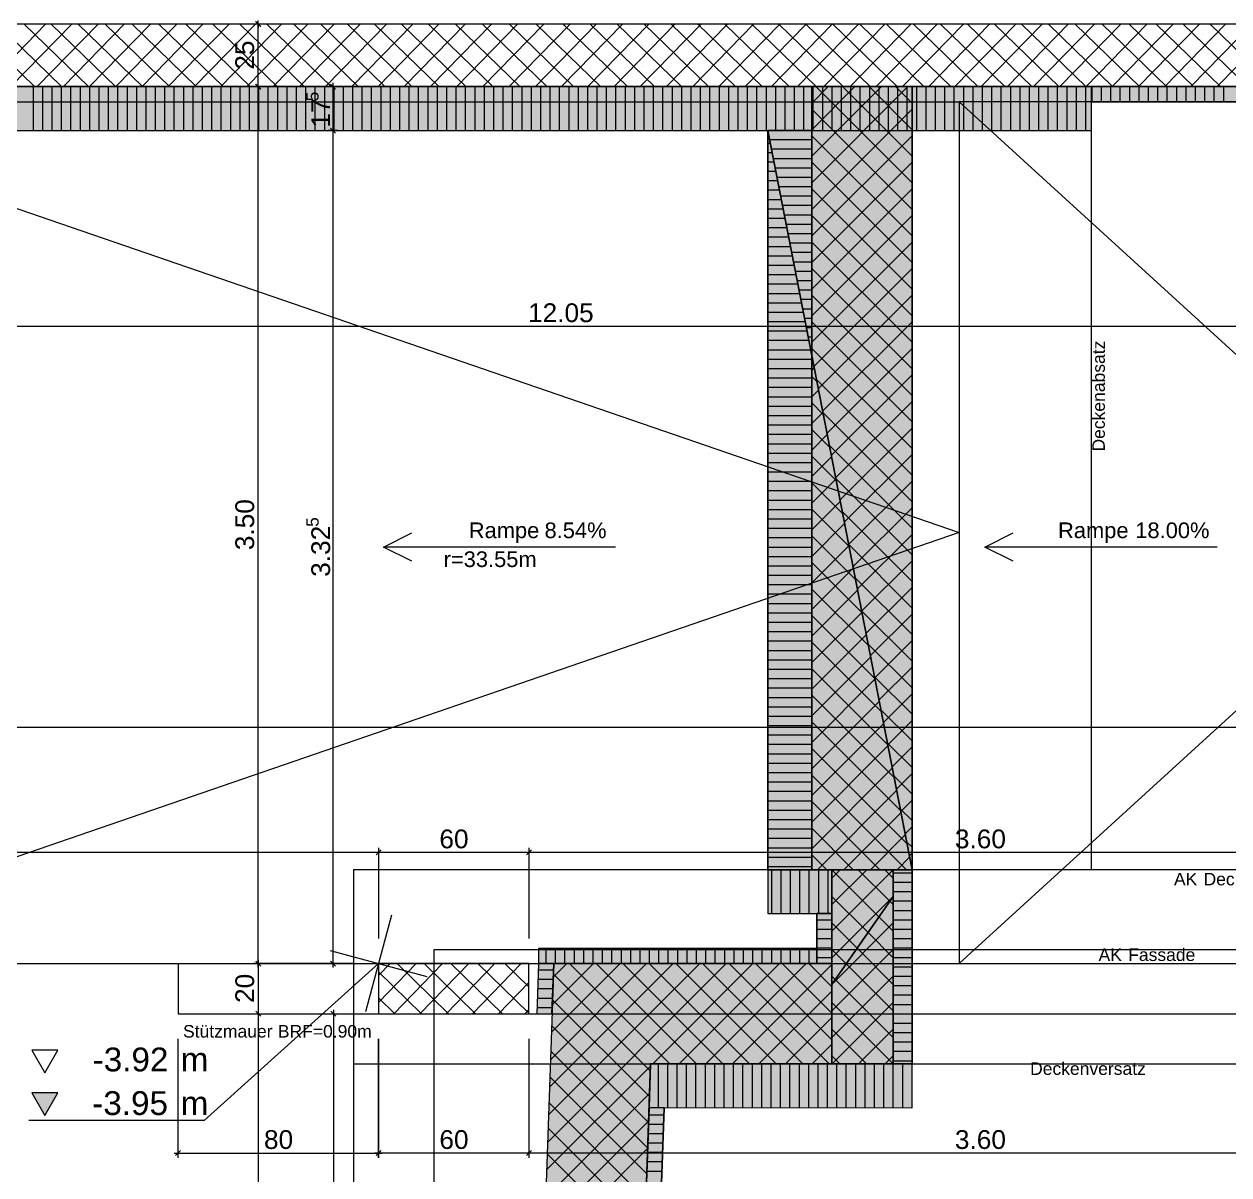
# Model space of a CAD drawing. Extents: x 0 to 1189, y 0 to 841.
# Drawn here: x 697.5 to 793.7, y 364.3 to 456.1 of the extents above; entities that cross this region are included whole.
import ezdxf
from ezdxf.lldxf.tags import DXFTag

# ---------------------------------------------------------------- set-up
doc = ezdxf.new("R2010")
doc.units = 0
doc.layers.get('0').update_dxf_attribs({"lineweight": 35})
for name, color, linetype, lineweight in [('211.5 Stahlbeton Kontur', 7, 'Continuous', 25), ('211.5 Stahlbeton Schraffur', 7, 'Continuous', 25), ('225.2 Dämmung Innen', 7, 'Continuous', 25), ('Bemassung', 7, 'Continuous', 25), ('Deckenabsätze', 7, 'Continuous', 25), ('Gebäude Kontur', 7, 'Continuous', 25), ('Hilfskörper', 7, 'Continuous', 25), ('Höhenkoten', 7, 'Continuous', 25), ('Text', 7, 'Continuous', 25)]:
    doc.layers.add(name, color=color, linetype=linetype, lineweight=lineweight)
doc.styles.get("Standard").update_dxf_attribs({"font": 'arial.ttf'})
tags = doc.linetypes.add('DASHED2', pattern=[9.525, 6.35, -3.175]).pattern_tags.tags
tags[6:7] = [DXFTag(74, 4), DXFTag(75, 0), DXFTag(340, '0'), DXFTag(46, 1.0), DXFTag(50, 0.0), DXFTag(44, 0.0), DXFTag(45, 0.0)]
tags[4:5] = [DXFTag(74, 4), DXFTag(75, 0), DXFTag(340, '0'), DXFTag(46, 1.0), DXFTag(50, 0.0), DXFTag(44, 0.0), DXFTag(45, 0.0)]
tags = doc.linetypes.add('Strichlin_lang', pattern=[0.5, 0.3, -0.2]).pattern_tags.tags
tags[6:7] = [DXFTag(74, 4), DXFTag(75, 0), DXFTag(340, '0'), DXFTag(46, 1.0), DXFTag(50, 0.0), DXFTag(44, 0.0), DXFTag(45, 0.0)]
tags[4:5] = [DXFTag(74, 4), DXFTag(75, 0), DXFTag(340, '0'), DXFTag(46, 1.0), DXFTag(50, 0.0), DXFTag(44, 0.0), DXFTag(45, 0.0)]
tags = doc.linetypes.add('Wipeout_Contour', pattern=[1, 0, -1]).pattern_tags.tags
tags[6:7] = [DXFTag(74, 4), DXFTag(75, 0), DXFTag(340, '0'), DXFTag(46, 1.0), DXFTag(50, 0.0), DXFTag(44, 0.0), DXFTag(45, 0.0)]
tags[4:5] = [DXFTag(74, 4), DXFTag(75, 0), DXFTag(340, '0'), DXFTag(46, 1.0), DXFTag(50, 0.0), DXFTag(44, 0.0), DXFTag(45, 0.0)]

# ---------------------------------------------------------------- blocks, each defined once
blk = doc.blocks.new('Referenz-A0SO6TOG06', base_point=(4.401, 96.704))
at = {"layer": '211.5 Stahlbeton Kontur', "color": 0, "lineweight": 18}
for p, q in [((860.836, 456.12), (619.836, 456.12)), ((619.836, 451.127), (860.836, 451.127)), ((737.834, 381.124), (725.834, 381.124)), ((725.834, 381.124), (725.834, 377.124)), ((737.834, 377.124), (737.834, 381.124)), ((725.834, 377.124), (737.834, 377.124))]:
    blk.add_line(p, q, dxfattribs=at)
at = {"layer": '211.5 Stahlbeton Schraffur', "color": 0, "lineweight": 13}
for p, q in [((698.385, 451.127), (693.254, 456.12)), ((694.404, 451.127), (699.262, 456.12)), ((700.536, 451.127), (695.405, 456.12)), ((696.497, 451.127), (701.355, 456.12)), ((702.687, 451.127), (697.556, 456.12)), ((698.59, 451.127), (703.448, 456.12)), ((704.838, 451.127), (699.707, 456.12)), ((700.683, 451.127), (705.541, 456.12)), ((706.989, 451.127), (701.858, 456.12)), ((702.776, 451.127), (707.633, 456.12)), ((709.14, 451.127), (704.009, 456.12)), ((704.869, 451.127), (709.726, 456.12)), ((711.291, 451.127), (706.16, 456.12)), ((706.961, 451.127), (711.819, 456.12)), ((713.442, 451.127), (708.311, 456.12)), ((709.054, 451.127), (713.912, 456.12)), ((715.593, 451.127), (710.462, 456.12)), ((711.147, 451.127), (716.005, 456.12)), ((717.744, 451.127), (712.613, 456.12)), ((713.24, 451.127), (718.098, 456.12)), ((719.895, 451.127), (714.764, 456.12)), ((715.333, 451.127), (720.19, 456.12)), ((722.046, 451.127), (716.915, 456.12)), ((717.426, 451.127), (722.283, 456.12)), ((724.197, 451.127), (719.066, 456.12)), ((719.518, 451.127), (724.376, 456.12)), ((726.348, 451.127), (721.217, 456.12)), ((721.611, 451.127), (726.469, 456.12)), ((728.499, 451.127), (723.368, 456.12)), ((723.704, 451.127), (728.562, 456.12)), ((730.65, 451.127), (725.519, 456.12)), ((725.797, 451.127), (730.655, 456.12)), ((732.801, 451.127), (727.67, 456.12)), ((727.89, 451.127), (732.747, 456.12)), ((734.952, 451.127), (729.821, 456.12)), ((729.983, 451.127), (734.84, 456.12)), ((737.103, 451.127), (731.972, 456.12)), ((732.075, 451.127), (736.933, 456.12)), ((739.254, 451.127), (734.123, 456.12)), ((734.168, 451.127), (739.026, 456.12)), ((736.261, 451.127), (741.119, 456.12)), ((741.405, 451.127), (736.274, 456.12)), ((738.354, 451.127), (743.212, 456.12)), ((743.556, 451.127), (738.425, 456.12)), ((740.447, 451.127), (745.304, 456.12)), ((745.707, 451.127), (740.576, 456.12)), ((742.54, 451.127), (747.397, 456.12)), ((747.858, 451.127), (742.727, 456.12)), ((744.632, 451.127), (749.49, 456.12)), ((750.009, 451.127), (744.878, 456.12)), ((746.725, 451.127), (751.583, 456.12)), ((752.16, 451.127), (747.029, 456.12)), ((748.818, 451.127), (753.676, 456.12)), ((754.311, 451.127), (749.18, 456.12)), ((750.911, 451.127), (755.769, 456.12)), ((756.462, 451.127), (751.331, 456.12)), ((753.004, 451.127), (757.861, 456.12)), ((758.613, 451.127), (753.482, 456.12)), ((755.097, 451.127), (759.954, 456.12)), ((760.764, 451.127), (755.633, 456.12)), ((757.189, 451.127), (762.047, 456.12)), ((762.915, 451.127), (757.784, 456.12)), ((759.282, 451.127), (764.14, 456.12)), ((765.066, 451.127), (759.935, 456.12)), ((761.375, 451.127), (766.233, 456.12)), ((767.217, 451.127), (762.086, 456.12)), ((763.468, 451.127), (768.326, 456.12)), ((769.368, 451.127), (764.237, 456.12)), ((765.561, 451.127), (770.418, 456.12)), ((771.519, 451.127), (766.388, 456.12)), ((767.654, 451.127), (772.511, 456.12)), ((773.67, 451.127), (768.539, 456.12)), ((769.746, 451.127), (774.604, 456.12)), ((775.821, 451.127), (770.69, 456.12)), ((771.839, 451.127), (776.697, 456.12)), ((777.972, 451.127), (772.841, 456.12)), ((773.932, 451.127), (778.79, 456.12)), ((780.123, 451.127), (774.992, 456.12)), ((776.025, 451.127), (780.883, 456.12)), ((782.274, 451.127), (777.143, 456.12)), ((778.118, 451.127), (782.975, 456.12)), ((784.425, 451.127), (779.294, 456.12)), ((780.21, 451.127), (785.068, 456.12)), ((786.576, 451.127), (781.445, 456.12)), ((782.303, 451.127), (787.161, 456.12)), ((788.727, 451.127), (783.596, 456.12)), ((784.396, 451.127), (789.254, 456.12)), ((790.878, 451.127), (785.747, 456.12)), ((786.489, 451.127), (791.347, 456.12)), ((793.029, 451.127), (787.898, 456.12)), ((788.582, 451.127), (793.439, 456.12)), ((795.18, 451.127), (790.049, 456.12)), ((790.675, 451.127), (795.532, 456.12)), ((797.331, 451.127), (792.2, 456.12)), ((792.767, 451.127), (797.625, 456.12)), ((725.834, 380.182), (726.75, 381.124)), ((725.834, 378.031), (728.843, 381.124)), ((727.044, 377.124), (730.936, 381.124)), ((731.426, 377.124), (727.314, 381.124)), ((729.137, 377.124), (733.029, 381.124)), ((733.577, 377.124), (729.465, 381.124)), ((731.23, 377.124), (735.121, 381.124)), ((735.728, 377.124), (731.616, 381.124)), ((733.322, 377.124), (737.214, 381.124)), ((737.834, 377.167), (733.767, 381.124)), ((737.834, 379.26), (735.919, 381.124)), ((729.275, 377.124), (725.834, 380.471)), ((735.415, 377.124), (737.834, 379.61)), ((727.123, 377.124), (725.834, 378.379)), ((737.508, 377.124), (737.834, 377.459))]:
    blk.add_line(p, q, dxfattribs=at)
at = {"layer": '225.2 Dämmung Innen', "color": 0, "linetype": 'Wipeout_Contour', "lineweight": 0, "ltscale": 29.89805}
for p, q in [((782.736, 451.127), (619.836, 451.127)), ((782.736, 447.627), (782.736, 451.127)), ((619.836, 447.627), (782.736, 447.627))]:
    blk.add_line(p, q, dxfattribs=at)
at = {"layer": '225.2 Dämmung Innen', "color": 0, "lineweight": 13}
for p, q in [((782.736, 451.127), (619.836, 451.127)), ((698.286, 447.627), (698.286, 451.127)), ((699.036, 447.627), (699.036, 451.127)), ((699.786, 447.627), (699.786, 451.127)), ((700.536, 447.627), (700.536, 451.127)), ((701.286, 447.627), (701.286, 451.127)), ((702.036, 447.627), (702.036, 451.127)), ((702.786, 447.627), (702.786, 451.127)), ((703.536, 447.627), (703.536, 451.127)), ((704.286, 447.627), (704.286, 451.127)), ((705.036, 447.627), (705.036, 451.127)), ((705.786, 447.627), (705.786, 451.127)), ((706.536, 447.627), (706.536, 451.127)), ((707.286, 447.627), (707.286, 451.127)), ((708.036, 447.627), (708.036, 451.127)), ((708.786, 447.627), (708.786, 451.127)), ((709.536, 447.627), (709.536, 451.127)), ((710.286, 447.627), (710.286, 451.127)), ((711.036, 447.627), (711.036, 451.127)), ((711.786, 447.627), (711.786, 451.127)), ((712.536, 447.627), (712.536, 451.127)), ((713.286, 447.627), (713.286, 451.127)), ((714.036, 447.627), (714.036, 451.127)), ((714.786, 447.627), (714.786, 451.127)), ((715.536, 447.627), (715.536, 451.127)), ((716.286, 447.627), (716.286, 451.127)), ((717.036, 447.627), (717.036, 451.127)), ((717.786, 447.627), (717.786, 451.127)), ((718.536, 447.627), (718.536, 451.127)), ((719.286, 447.627), (719.286, 451.127)), ((720.036, 447.627), (720.036, 451.127)), ((720.786, 447.627), (720.786, 451.127)), ((721.536, 447.627), (721.536, 451.127)), ((722.286, 447.627), (722.286, 451.127)), ((723.036, 447.627), (723.036, 451.127)), ((723.786, 447.627), (723.786, 451.127)), ((724.536, 447.627), (724.536, 451.127)), ((725.286, 447.627), (725.286, 451.127)), ((726.036, 447.627), (726.036, 451.127)), ((726.786, 447.627), (726.786, 451.127)), ((727.536, 447.627), (727.536, 451.127)), ((728.286, 447.627), (728.286, 451.127)), ((729.036, 447.627), (729.036, 451.127)), ((729.786, 447.627), (729.786, 451.127)), ((730.536, 447.627), (730.536, 451.127)), ((731.286, 447.627), (731.286, 451.127)), ((732.036, 447.627), (732.036, 451.127)), ((732.786, 447.627), (732.786, 451.127)), ((733.536, 447.627), (733.536, 451.127)), ((734.286, 447.627), (734.286, 451.127)), ((735.036, 447.627), (735.036, 451.127)), ((735.786, 447.627), (735.786, 451.127)), ((736.536, 447.627), (736.536, 451.127)), ((737.286, 447.627), (737.286, 451.127)), ((738.036, 447.627), (738.036, 451.127)), ((738.786, 447.627), (738.786, 451.127)), ((739.536, 447.627), (739.536, 451.127)), ((740.286, 447.627), (740.286, 451.127)), ((741.036, 447.627), (741.036, 451.127)), ((741.786, 447.627), (741.786, 451.127)), ((742.536, 447.627), (742.536, 451.127)), ((743.286, 447.627), (743.286, 451.127)), ((744.036, 447.627), (744.036, 451.127)), ((744.786, 447.627), (744.786, 451.127)), ((745.536, 447.627), (745.536, 451.127)), ((746.286, 447.627), (746.286, 451.127)), ((747.036, 447.627), (747.036, 451.127)), ((747.786, 447.627), (747.786, 451.127)), ((748.536, 447.627), (748.536, 451.127)), ((749.286, 447.627), (749.286, 451.127)), ((750.036, 447.627), (750.036, 451.127)), ((750.786, 447.627), (750.786, 451.127)), ((751.536, 447.627), (751.536, 451.127)), ((752.286, 447.627), (752.286, 451.127)), ((753.036, 447.627), (753.036, 451.127)), ((753.786, 447.627), (753.786, 451.127)), ((754.536, 447.627), (754.536, 451.127)), ((755.286, 447.627), (755.286, 451.127)), ((756.036, 447.627), (756.036, 451.127)), ((756.786, 447.627), (756.786, 451.127)), ((757.536, 447.627), (757.536, 451.127)), ((758.286, 447.627), (758.286, 451.127)), ((759.036, 447.627), (759.036, 451.127)), ((759.786, 447.627), (759.786, 451.127)), ((760.536, 447.627), (760.536, 451.127)), ((761.286, 447.627), (761.286, 451.127)), ((762.036, 447.627), (762.036, 451.127)), ((762.786, 447.627), (762.786, 451.127)), ((763.536, 447.627), (763.536, 451.127)), ((764.286, 447.627), (764.286, 451.127)), ((765.036, 447.627), (765.036, 451.127)), ((765.786, 447.627), (765.786, 451.127)), ((766.536, 447.627), (766.536, 451.127)), ((767.286, 447.627), (767.286, 451.127)), ((768.036, 447.627), (768.036, 451.127)), ((768.786, 447.627), (768.786, 451.127)), ((769.536, 447.627), (769.536, 451.127)), ((770.286, 447.627), (770.286, 451.127)), ((771.036, 447.627), (771.036, 451.127)), ((771.786, 447.627), (771.786, 451.127)), ((772.536, 447.627), (772.536, 451.127)), ((773.286, 447.627), (773.286, 451.127)), ((774.036, 447.627), (774.036, 451.127)), ((774.786, 447.627), (774.786, 451.127)), ((775.536, 447.627), (775.536, 451.127)), ((776.286, 447.627), (776.286, 451.127)), ((777.036, 447.627), (777.036, 451.127)), ((777.786, 447.627), (777.786, 451.127)), ((778.536, 447.627), (778.536, 451.127)), ((779.286, 447.627), (779.286, 451.127)), ((780.036, 447.627), (780.036, 451.127)), ((780.786, 447.627), (780.786, 451.127)), ((781.536, 447.627), (781.536, 451.127)), ((782.286, 447.627), (782.286, 451.127)), ((782.736, 447.627), (782.736, 451.127)), ((860.836, 451.127), (782.736, 451.127)), ((782.736, 451.127), (782.736, 449.922)), ((782.786, 449.922), (782.786, 451.127)), ((783.536, 449.922), (783.536, 451.127)), ((784.286, 449.922), (784.286, 451.127)), ((785.036, 449.922), (785.036, 451.127)), ((785.786, 449.922), (785.786, 451.127)), ((786.536, 449.922), (786.536, 451.127)), ((787.286, 449.922), (787.286, 451.127)), ((788.036, 449.922), (788.036, 451.127)), ((788.786, 449.922), (788.786, 451.127)), ((789.536, 449.922), (789.536, 451.127)), ((790.286, 449.922), (790.286, 451.127)), ((791.036, 449.922), (791.036, 451.127)), ((791.786, 449.922), (791.786, 451.127)), ((792.536, 449.922), (792.536, 451.127)), ((793.286, 449.922), (793.286, 451.127)), ((782.736, 449.922), (860.836, 449.922)), ((619.836, 447.627), (782.736, 447.627))]:
    blk.add_line(p, q, dxfattribs=at)
at = {"layer": '225.2 Dämmung Innen', "color": 0, "linetype": 'Wipeout_Contour', "lineweight": 0, "ltscale": 32.549301}
for p, q in [((782.736, 451.127), (782.736, 449.922)), ((860.836, 451.127), (782.736, 451.127)), ((782.736, 449.922), (860.836, 449.922))]:
    blk.add_line(p, q, dxfattribs=at)
at = {"layer": '225.2 Dämmung Innen', "color": 7, "linetype": 'Wipeout_Contour', "lineweight": 0, "ltscale": 29.89805, "true_color": 0xffffff}
for points in [[(619.836, 447.627), (782.736, 447.627), (619.836, 451.127)], [(782.736, 447.627), (619.836, 451.127), (782.736, 451.127)]]:
    blk.add_solid(points, dxfattribs=at)
at = {"layer": '225.2 Dämmung Innen', "color": 7, "linetype": 'Wipeout_Contour', "lineweight": 0, "ltscale": 32.549301, "true_color": 0xffffff}
for points in [[(782.736, 449.922), (860.836, 449.922), (782.736, 451.127)], [(860.836, 449.922), (782.736, 451.127), (860.836, 451.127)]]:
    blk.add_solid(points, dxfattribs=at)
at = {"layer": 'Bemassung', "color": 0, "lineweight": 13}
for p, q in [((718.837, 456.12), (715.851, 456.12)), ((716.426, 455.92), (716.026, 456.32)), ((716.03, 456.325), (716.43, 455.925)), ((716.226, 456.12), (716.226, 456.42)), ((716.226, 451.127), (716.226, 456.12)), ((716.23, 456.125), (716.23, 455.825)), ((718.837, 451.127), (715.851, 451.127)), ((718.226, 451.127), (715.855, 451.127)), ((716.026, 451.327), (716.426, 450.927)), ((716.43, 450.927), (716.03, 451.327)), ((716.226, 450.827), (716.226, 451.127)), ((716.23, 451.127), (716.23, 451.427)), ((716.23, 381.124), (716.23, 451.127)), ((722.576, 451.127), (721.826, 451.127)), ((722.401, 450.927), (722.001, 451.327)), ((722.201, 451.127), (722.201, 451.427)), ((722.201, 447.627), (722.201, 451.127)), ((722.576, 447.627), (721.826, 447.627)), ((722.576, 447.627), (721.826, 447.627)), ((722.401, 447.427), (722.001, 447.827)), ((722.001, 447.827), (722.401, 447.427)), ((722.201, 447.627), (722.201, 447.927)), ((722.201, 381.124), (722.201, 447.627)), ((722.201, 447.327), (722.201, 447.627)), ((619.836, 432.001), (860.836, 432.001)), ((166.336, 400.001), (860.835, 400.001)), ((725.834, 390.001), (573.834, 390.001)), ((725.834, 390.001), (725.534, 390.001)), ((725.634, 389.801), (726.034, 390.201)), ((726.034, 390.201), (725.634, 389.801)), ((725.834, 390.376), (725.834, 383.124)), ((725.834, 390.376), (725.834, 383.124)), ((726.134, 390.001), (725.834, 390.001)), ((737.834, 390.001), (725.834, 390.001)), ((737.834, 390.001), (737.534, 390.001)), ((738.034, 390.201), (737.634, 389.801)), ((737.634, 389.801), (738.034, 390.201)), ((737.834, 390.376), (737.834, 383.124)), ((737.834, 390.376), (737.834, 383.124)), ((809.834, 390.001), (737.834, 390.001)), ((738.134, 390.001), (737.834, 390.001)), ((723.834, 381.124), (715.855, 381.124)), ((715.855, 381.124), (723.834, 381.124)), ((716.03, 381.324), (716.43, 380.924)), ((716.43, 380.924), (716.03, 381.324)), ((716.23, 381.424), (716.23, 381.124)), ((716.23, 380.824), (716.23, 381.124)), ((716.23, 381.124), (716.23, 377.124)), ((723.834, 381.124), (721.826, 381.124)), ((722.001, 381.324), (722.401, 380.924)), ((722.201, 380.824), (722.201, 381.124)), ((711.834, 377.125), (716.605, 377.125)), ((715.855, 377.124), (723.834, 377.124)), ((716.43, 376.925), (716.03, 377.325)), ((716.03, 377.324), (716.43, 376.924)), ((716.23, 377.425), (716.23, 377.125)), ((716.23, 377.125), (716.23, 297)), ((716.23, 377.124), (716.23, 376.824)), ((721.855, 377.124), (723.834, 377.124)), ((722.43, 376.924), (722.03, 377.324)), ((722.23, 377.424), (722.23, 377.124)), ((722.23, 377.124), (722.23, 297)), ((709.834, 365.626), (709.834, 375.125)), ((725.834, 365.626), (725.834, 375.124)), ((725.834, 375.124), (725.834, 365.626)), ((737.834, 375.124), (737.834, 365.626)), ((737.834, 375.124), (737.834, 365.626)), ((709.534, 366.001), (709.834, 366.001)), ((710.034, 366.201), (709.634, 365.801)), ((709.834, 366.001), (725.834, 366.001)), ((725.834, 366.001), (725.534, 366.001)), ((725.634, 365.801), (726.034, 366.201)), ((726.034, 366.201), (725.634, 365.801)), ((725.834, 366.001), (726.134, 366.001)), ((737.834, 366.001), (725.834, 366.001)), ((737.834, 366.001), (737.534, 366.001)), ((738.034, 366.201), (737.634, 365.801)), ((737.634, 365.801), (738.034, 366.201)), ((809.834, 366.001), (737.834, 366.001)), ((738.134, 366.001), (737.834, 366.001))]:
    blk.add_line(p, q, dxfattribs=at)
at = {"layer": 'Deckenabsätze', "color": 0, "linetype": 'Wipeout_Contour', "lineweight": 0, "ltscale": 31.044181}
for p, q in [((768.413, 451.127), (760.413, 451.127)), ((760.413, 451.127), (760.413, 429.674)), ((768.413, 388.621), (768.413, 451.127)), ((760.413, 429.674), (768.413, 388.621))]:
    blk.add_line(p, q, dxfattribs=at)
at = {"layer": 'Deckenabsätze', "color": 0, "lineweight": 13}
for p, q in [((760.413, 449.815), (761.725, 451.127)), ((760.413, 447.694), (763.846, 451.127)), ((760.413, 445.573), (765.968, 451.127)), ((760.413, 443.451), (768.089, 451.127)), ((760.413, 451.127), (768.413, 451.127)), ((760.413, 388.621), (760.413, 451.127)), ((768.413, 443.451), (760.737, 451.127)), ((768.413, 445.573), (762.858, 451.127)), ((768.413, 447.694), (764.979, 451.127)), ((768.413, 449.815), (767.101, 451.127)), ((768.413, 451.127), (768.413, 388.621)), ((760.413, 441.33), (768.413, 449.33)), ((768.413, 441.33), (760.413, 449.33)), ((756.913, 447.634), (760.413, 447.634)), ((756.913, 388.621), (756.913, 447.634)), ((756.913, 447.378), (756.963, 447.378)), ((760.413, 447.634), (760.413, 388.621)), ((760.413, 439.209), (768.413, 447.209)), ((768.413, 439.209), (760.413, 447.209)), ((756.913, 446.628), (757.109, 446.628)), ((757.055, 446.904), (760.413, 446.904)), ((756.913, 445.878), (757.255, 445.878)), ((757.201, 446.154), (760.413, 446.154)), ((757.347, 445.404), (760.413, 445.404)), ((756.913, 445.128), (757.401, 445.128)), ((756.913, 444.378), (757.548, 444.378)), ((757.494, 444.654), (760.413, 444.654)), ((760.413, 437.087), (768.413, 445.087)), ((768.413, 437.087), (760.413, 445.087)), ((756.913, 443.628), (757.694, 443.628)), ((757.64, 443.904), (760.413, 443.904)), ((756.913, 442.878), (757.84, 442.878)), ((757.786, 443.154), (760.413, 443.154)), ((757.932, 442.404), (760.413, 442.404)), ((760.413, 434.966), (768.413, 442.966)), ((768.413, 434.966), (760.413, 442.966)), ((756.913, 442.128), (757.986, 442.128)), ((756.913, 441.378), (758.132, 441.378)), ((758.078, 441.654), (760.413, 441.654)), ((756.913, 440.628), (758.278, 440.628)), ((758.224, 440.904), (760.413, 440.904)), ((760.413, 432.845), (768.413, 440.845)), ((768.413, 432.845), (760.413, 440.845)), ((756.913, 439.878), (758.424, 439.878)), ((758.371, 440.154), (760.413, 440.154)), ((756.913, 439.128), (758.571, 439.128)), ((758.517, 439.404), (760.413, 439.404)), ((758.663, 438.654), (760.413, 438.654)), ((760.413, 430.723), (768.413, 438.723)), ((768.413, 430.723), (760.413, 438.723)), ((756.913, 438.378), (758.717, 438.378)), ((756.913, 437.628), (758.863, 437.628)), ((758.809, 437.904), (760.413, 437.904)), ((756.913, 436.878), (759.009, 436.878)), ((758.955, 437.154), (760.413, 437.154)), ((768.413, 428.602), (760.413, 436.602)), ((760.588, 428.777), (768.413, 436.602)), ((756.913, 436.128), (759.155, 436.128)), ((759.101, 436.404), (760.413, 436.404)), ((759.247, 435.654), (760.413, 435.654)), ((756.913, 435.378), (759.301, 435.378)), ((759.394, 434.904), (760.413, 434.904)), ((756.913, 434.628), (759.448, 434.628)), ((756.913, 433.878), (759.594, 433.878)), ((759.54, 434.154), (760.413, 434.154)), ((768.413, 426.481), (760.413, 434.481)), ((760.934, 427.001), (768.413, 434.481)), ((756.913, 433.128), (759.74, 433.128)), ((759.686, 433.404), (760.413, 433.404)), ((756.913, 432.378), (759.886, 432.378)), ((759.832, 432.654), (760.413, 432.654)), ((759.978, 431.904), (760.413, 431.904)), ((768.413, 424.359), (760.413, 432.359)), ((761.28, 425.226), (768.413, 432.359)), ((756.913, 431.628), (760.032, 431.628)), ((756.913, 430.878), (760.178, 430.878)), ((760.124, 431.154), (760.413, 431.154)), ((756.913, 430.128), (760.324, 430.128)), ((760.271, 430.404), (760.413, 430.404)), ((768.413, 422.238), (760.413, 430.238)), ((761.626, 423.451), (768.413, 430.238)), ((756.913, 429.378), (760.413, 429.378)), ((756.913, 428.628), (760.413, 428.628)), ((760.413, 428.482), (760.607, 428.676)), ((760.819, 427.591), (760.413, 427.996)), ((761.972, 421.675), (768.413, 428.117)), ((756.913, 427.878), (760.413, 427.878)), ((756.913, 427.128), (760.413, 427.128)), ((768.413, 420.117), (760.79, 427.74)), ((756.913, 426.378), (760.413, 426.378)), ((760.413, 426.36), (760.953, 426.901)), ((762.317, 419.9), (768.413, 425.995)), ((756.913, 425.628), (760.413, 425.628)), ((761.332, 424.956), (760.413, 425.875)), ((760.413, 424.239), (761.299, 425.125)), ((768.413, 417.995), (761.303, 425.105)), ((756.913, 424.878), (760.413, 424.878)), ((756.913, 424.128), (760.413, 424.128)), ((756.913, 423.378), (760.413, 423.378)), ((761.846, 422.321), (760.413, 423.754)), ((760.413, 422.118), (761.645, 423.35)), ((762.663, 418.125), (768.413, 423.874)), ((756.913, 422.628), (760.413, 422.628)), ((768.413, 415.874), (761.817, 422.47)), ((756.913, 421.878), (760.413, 421.878)), ((762.359, 419.686), (760.413, 421.633)), ((760.413, 419.996), (761.991, 421.575)), ((763.009, 416.349), (768.413, 421.753)), ((756.913, 421.128), (760.413, 421.128)), ((756.913, 420.378), (760.413, 420.378)), ((756.913, 419.628), (760.413, 419.628)), ((760.413, 417.875), (762.337, 419.799)), ((762.873, 417.052), (760.413, 419.511)), ((768.413, 413.753), (762.33, 419.836)), ((763.355, 414.574), (768.413, 419.631)), ((756.913, 418.878), (760.413, 418.878)), ((756.913, 418.128), (760.413, 418.128)), ((756.913, 417.378), (760.413, 417.378)), ((760.413, 415.754), (762.683, 418.024)), ((763.386, 414.417), (760.413, 417.39)), ((763.701, 412.799), (768.413, 417.51)), ((756.913, 416.628), (760.413, 416.628)), ((768.413, 411.631), (762.843, 417.201)), ((756.913, 415.878), (760.413, 415.878)), ((760.413, 413.633), (763.029, 416.249)), ((756.913, 415.128), (760.413, 415.128)), ((763.899, 411.782), (760.413, 415.269)), ((760.413, 411.511), (763.375, 414.473)), ((768.413, 409.51), (763.357, 414.566)), ((764.047, 411.023), (768.413, 415.389)), ((756.913, 414.378), (760.413, 414.378)), ((756.913, 413.628), (760.413, 413.628)), ((756.913, 412.878), (760.413, 412.878)), ((764.413, 409.147), (760.413, 413.147)), ((760.413, 409.39), (763.721, 412.698)), ((764.393, 409.248), (768.413, 413.268)), ((756.913, 412.128), (760.413, 412.128)), ((768.413, 407.389), (763.87, 411.931)), ((756.913, 411.378), (760.413, 411.378)), ((756.913, 410.628), (760.413, 410.628)), ((764.926, 406.512), (760.413, 411.026)), ((760.413, 407.269), (764.067, 410.923)), ((764.739, 407.473), (768.413, 411.146)), ((756.913, 409.878), (760.413, 409.878)), ((756.913, 409.128), (760.413, 409.128)), ((760.413, 405.147), (764.413, 409.147)), ((765.44, 403.878), (760.413, 408.905)), ((768.413, 405.268), (764.384, 409.297)), ((765.085, 405.697), (768.413, 409.025)), ((756.913, 408.378), (760.413, 408.378)), ((756.913, 407.628), (760.413, 407.628)), ((756.913, 406.878), (760.413, 406.878)), ((760.413, 403.026), (764.759, 407.372)), ((765.953, 401.243), (760.413, 406.783)), ((765.431, 403.922), (768.413, 406.904)), ((756.913, 406.128), (760.413, 406.128)), ((768.413, 403.146), (764.897, 406.662)), ((756.913, 405.378), (760.413, 405.378)), ((760.413, 400.905), (765.105, 405.597)), ((756.913, 404.628), (760.413, 404.628)), ((756.913, 403.878), (760.413, 403.878)), ((766.467, 398.608), (760.413, 404.662)), ((768.413, 401.025), (765.411, 404.027)), ((765.777, 402.146), (768.413, 404.782)), ((756.913, 403.128), (760.413, 403.128)), ((760.413, 398.783), (765.451, 403.821)), ((756.913, 402.378), (760.413, 402.378)), ((766.98, 395.973), (760.413, 402.541)), ((760.413, 396.662), (765.797, 402.046)), ((766.123, 400.371), (768.413, 402.661)), ((756.913, 401.628), (760.413, 401.628)), ((768.413, 398.904), (765.924, 401.392)), ((756.913, 400.878), (760.413, 400.878)), ((756.913, 400.128), (760.413, 400.128)), ((767.494, 393.339), (760.413, 400.419)), ((760.413, 394.541), (766.143, 400.27)), ((766.469, 398.596), (768.413, 400.54)), ((756.913, 399.378), (760.413, 399.378)), ((756.913, 398.628), (760.413, 398.628)), ((760.413, 392.419), (766.489, 398.495)), ((768.007, 390.704), (760.413, 398.298)), ((768.413, 396.782), (766.438, 398.758)), ((766.815, 396.82), (768.413, 398.418)), ((756.913, 397.878), (760.413, 397.878)), ((756.913, 397.128), (760.413, 397.128)), ((756.913, 396.378), (760.413, 396.378)), ((760.413, 390.298), (766.835, 396.72)), ((767.969, 388.621), (760.413, 396.177)), ((767.161, 395.045), (768.413, 396.297)), ((756.913, 395.628), (760.413, 395.628)), ((768.413, 394.661), (766.951, 396.123)), ((756.913, 394.878), (760.413, 394.878)), ((760.857, 388.621), (767.181, 394.944)), ((756.913, 394.128), (760.413, 394.128)), ((756.913, 393.378), (760.413, 393.378)), ((765.847, 388.621), (760.413, 394.055)), ((768.413, 392.54), (767.464, 393.488)), ((767.507, 393.27), (768.413, 394.176)), ((756.913, 392.628), (760.413, 392.628)), ((762.978, 388.621), (767.527, 393.169)), ((756.913, 391.878), (760.413, 391.878)), ((763.726, 388.621), (760.413, 391.934)), ((765.1, 388.621), (767.873, 391.394)), ((767.853, 391.494), (768.413, 392.054)), ((756.913, 391.128), (760.413, 391.128)), ((768.413, 390.418), (767.978, 390.853)), ((756.913, 390.378), (760.413, 390.378)), ((756.913, 389.628), (760.413, 389.628)), ((761.605, 388.621), (760.413, 389.813)), ((767.221, 388.621), (768.219, 389.618)), ((768.199, 389.719), (768.413, 389.933)), ((756.913, 388.878), (760.413, 388.878)), ((762.013, 388.621), (756.913, 388.621)), ((756.913, 388.621), (756.913, 385.121)), ((760.413, 388.621), (756.913, 388.621)), ((757.213, 385.121), (757.213, 388.621)), ((757.963, 385.121), (757.963, 388.621)), ((758.713, 385.121), (758.713, 388.621)), ((759.463, 385.121), (759.463, 388.621)), ((760.213, 385.121), (760.213, 388.621)), ((768.413, 388.621), (760.413, 388.621)), ((760.963, 385.121), (760.963, 388.621)), ((761.713, 385.121), (761.713, 388.621)), ((762.013, 387.953), (762.68, 388.621)), ((762.013, 385.832), (764.802, 388.621)), ((762.013, 385.121), (762.013, 388.621)), ((762.013, 388.621), (766.913, 388.621)), ((762.013, 373.121), (762.013, 388.621)), ((762.013, 383.711), (766.913, 388.611)), ((765.777, 384.847), (762.013, 388.611)), ((766.649, 386.096), (764.124, 388.621)), ((766.913, 387.953), (766.245, 388.621)), ((766.913, 388.621), (766.913, 373.121)), ((766.913, 388.621), (768.413, 388.621)), ((766.913, 373.121), (766.913, 388.621)), ((768.413, 388.621), (768.413, 373.121)), ((766.913, 388.371), (768.413, 388.371)), ((766.913, 387.621), (768.413, 387.621)), ((766.913, 386.871), (768.413, 386.871)), ((762.013, 381.589), (766.913, 386.489)), ((764.904, 383.598), (762.013, 386.489)), ((766.913, 385.832), (766.649, 386.096)), ((766.913, 386.121), (768.413, 386.121)), ((756.913, 385.121), (762.013, 385.121)), ((760.813, 385.119), (762.013, 385.119)), ((760.813, 381.121), (760.813, 385.119)), ((762.013, 385.119), (762.013, 381.121)), ((766.913, 383.711), (765.777, 384.847)), ((766.913, 385.371), (768.413, 385.371)), ((760.813, 384.62), (762.013, 384.62)), ((760.813, 383.87), (762.013, 383.87)), ((764.032, 382.349), (762.013, 384.368)), ((762.037, 379.493), (766.913, 384.368)), ((766.913, 384.621), (768.413, 384.621)), ((766.913, 383.871), (768.413, 383.871)), ((760.813, 383.12), (762.013, 383.12)), ((766.913, 381.59), (764.905, 383.598)), ((766.913, 383.121), (768.413, 383.121)), ((760.813, 382.317), (738.613, 382.317)), ((738.613, 382.317), (738.613, 381.124)), ((739.213, 381.124), (739.213, 382.317)), ((739.963, 381.124), (739.963, 382.317)), ((740.713, 381.124), (740.713, 382.317)), ((741.463, 381.124), (741.463, 382.317)), ((742.213, 381.124), (742.213, 382.317)), ((742.963, 381.124), (742.963, 382.317)), ((743.713, 381.124), (743.713, 382.317)), ((744.463, 381.124), (744.463, 382.317)), ((745.213, 381.124), (745.213, 382.317)), ((745.963, 381.124), (745.963, 382.317)), ((746.713, 381.124), (746.713, 382.317)), ((747.463, 381.124), (747.463, 382.317)), ((748.213, 381.124), (748.213, 382.317)), ((748.963, 381.124), (748.963, 382.317)), ((749.713, 381.124), (749.713, 382.317)), ((750.463, 381.124), (750.463, 382.317)), ((751.213, 381.124), (751.213, 382.317)), ((751.963, 381.124), (751.963, 382.317)), ((752.713, 381.124), (752.713, 382.317)), ((753.463, 381.124), (753.463, 382.317)), ((754.213, 381.124), (754.213, 382.317)), ((754.963, 381.124), (754.963, 382.317)), ((755.713, 381.124), (755.713, 382.317)), ((756.463, 381.124), (756.463, 382.317)), ((757.213, 381.124), (757.213, 382.317)), ((757.963, 381.124), (757.963, 382.317)), ((758.713, 381.124), (758.713, 382.317)), ((759.463, 381.124), (759.463, 382.317)), ((760.213, 381.124), (760.213, 382.317)), ((760.813, 382.37), (762.013, 382.37)), ((760.813, 381.124), (760.813, 382.317)), ((762.013, 377.347), (766.913, 382.247)), ((763.16, 381.1), (762.013, 382.247)), ((766.913, 379.468), (764.032, 382.349)), ((766.913, 382.371), (768.413, 382.371)), ((738.613, 381.123), (738.477, 377.124)), ((739.813, 381.124), (738.613, 381.123)), ((738.613, 381.124), (760.813, 381.124)), ((739.813, 381.121), (739.024, 358.003)), ((739.326, 366.855), (753.592, 381.121)), ((739.401, 369.051), (751.471, 381.121)), ((739.476, 371.247), (749.35, 381.121)), ((739.551, 373.443), (747.228, 381.121)), ((739.626, 375.64), (745.107, 381.121)), ((739.676, 377.123), (739.813, 381.124)), ((739.701, 377.836), (742.986, 381.121)), ((739.776, 380.032), (740.864, 381.121)), ((762.013, 381.121), (739.813, 381.121)), ((749.081, 373.121), (741.081, 381.121)), ((751.202, 373.121), (743.202, 381.121)), ((753.323, 373.121), (745.323, 381.121)), ((755.445, 373.121), (747.445, 381.121)), ((747.714, 373.121), (755.714, 381.121)), ((757.566, 373.121), (749.566, 381.121)), ((749.835, 373.121), (757.835, 381.121)), ((759.687, 373.121), (751.687, 381.121)), ((751.956, 373.121), (759.956, 381.121)), ((761.809, 373.121), (753.809, 381.121)), ((754.078, 373.121), (762.013, 381.056)), ((762.013, 375.038), (755.93, 381.121)), ((762.013, 377.159), (758.051, 381.121)), ((762.013, 379.28), (760.173, 381.121)), ((760.813, 381.62), (762.013, 381.62)), ((762.013, 381.121), (760.813, 381.121)), ((762.013, 373.121), (762.013, 381.121)), ((766.913, 377.347), (763.16, 381.1)), ((766.913, 381.621), (768.413, 381.621)), ((766.913, 380.871), (768.413, 380.871)), ((738.57, 379.873), (739.77, 379.873)), ((738.596, 380.623), (739.796, 380.623)), ((747.525, 372.555), (739.785, 380.295)), ((762.013, 375.226), (766.913, 380.126)), ((762.287, 379.851), (762.013, 380.125)), ((766.913, 375.226), (762.288, 379.851)), ((766.913, 380.121), (768.413, 380.121)), ((738.545, 379.123), (739.745, 379.123)), ((756.199, 373.121), (762.013, 378.935)), ((762.013, 379.468), (762.036, 379.492)), ((766.913, 379.371), (768.413, 379.371)), ((738.519, 378.373), (739.719, 378.373)), ((747.455, 370.504), (739.715, 378.244)), ((766.896, 373.121), (762.013, 378.005)), ((762.03, 373.122), (766.913, 378.005)), ((766.913, 378.621), (768.413, 378.621)), ((738.477, 377.124), (739.676, 377.123)), ((738.494, 377.623), (739.694, 377.623)), ((766.913, 377.871), (768.413, 377.871)), ((766.913, 377.121), (768.413, 377.121)), ((747.385, 368.452), (739.645, 376.193)), ((758.32, 373.121), (762.013, 376.814)), ((766.913, 376.371), (768.413, 376.371)), ((764.775, 373.121), (762.013, 375.883)), ((764.151, 373.121), (766.913, 375.883)), ((766.913, 375.621), (768.413, 375.621)), ((747.315, 366.401), (739.575, 374.141)), ((760.442, 373.121), (762.013, 374.692)), ((766.913, 374.871), (768.413, 374.871)), ((766.913, 374.121), (768.413, 374.121)), ((747.029, 358.003), (747.545, 373.121)), ((747.545, 373.123), (747.425, 369.623)), ((768.413, 373.121), (747.545, 373.123)), ((747.545, 373.121), (762.013, 373.121)), ((748.169, 369.623), (748.169, 373.123)), ((748.919, 369.623), (748.919, 373.123)), ((749.669, 369.623), (749.669, 373.123)), ((750.419, 369.623), (750.419, 373.123)), ((751.169, 369.623), (751.169, 373.123)), ((751.919, 369.623), (751.919, 373.123)), ((752.669, 369.623), (752.669, 373.123)), ((753.419, 369.623), (753.419, 373.123)), ((754.169, 369.622), (754.169, 373.123)), ((754.919, 369.622), (754.919, 373.122)), ((755.669, 369.622), (755.669, 373.122)), ((756.419, 369.622), (756.419, 373.122)), ((757.169, 369.622), (757.169, 373.122)), ((757.919, 369.622), (757.919, 373.122)), ((758.669, 369.622), (758.669, 373.122)), ((759.419, 369.622), (759.419, 373.122)), ((760.169, 369.622), (760.169, 373.122)), ((760.919, 369.622), (760.919, 373.122)), ((761.669, 369.622), (761.669, 373.122)), ((762.653, 373.122), (762.013, 373.762)), ((766.913, 373.121), (762.013, 373.121)), ((762.419, 369.621), (762.419, 373.122)), ((763.169, 369.621), (763.169, 373.121)), ((763.919, 369.621), (763.919, 373.121)), ((764.669, 369.621), (764.669, 373.121)), ((765.419, 369.621), (765.419, 373.121)), ((766.169, 369.621), (766.169, 373.121)), ((766.272, 373.121), (766.913, 373.762)), ((766.913, 373.371), (768.413, 373.371)), ((768.413, 373.121), (766.913, 373.121)), ((766.919, 369.621), (766.919, 373.121)), ((767.669, 369.621), (767.669, 373.121)), ((768.413, 369.621), (768.413, 373.121)), ((739.251, 364.658), (747.539, 372.946)), ((747.245, 364.35), (739.505, 372.09)), ((739.176, 362.462), (747.464, 370.75)), ((747.175, 362.298), (739.435, 370.039)), ((747.029, 358.005), (747.425, 369.623)), ((747.425, 369.623), (768.413, 369.621)), ((747.425, 369.623), (748.626, 369.621)), ((748.626, 369.621), (748.23, 358.005)), ((739.101, 360.266), (747.389, 368.553)), ((747.381, 368.314), (748.581, 368.314)), ((747.406, 369.064), (748.607, 369.064)), ((747.105, 360.247), (739.365, 367.987)), ((747.355, 367.564), (748.556, 367.564)), ((747.329, 366.814), (748.53, 366.814)), ((739.026, 358.07), (747.314, 366.357)), ((747.035, 358.196), (739.295, 365.936)), ((747.304, 366.064), (748.505, 366.064)), ((747.253, 364.564), (748.453, 364.564)), ((747.278, 365.314), (748.479, 365.314))]:
    blk.add_line(p, q, dxfattribs=at)
at = {"layer": 'Deckenabsätze', "color": 0, "linetype": 'Wipeout_Contour', "lineweight": 0, "ltscale": 23.258719}
for p, q in [((760.413, 447.634), (756.913, 447.634)), ((756.913, 447.634), (760.413, 429.674)), ((760.413, 429.674), (760.413, 447.634))]:
    blk.add_line(p, q, dxfattribs=at)
at = {"layer": 'Deckenabsätze', "color": 0, "linetype": 'Wipeout_Contour', "lineweight": 0, "ltscale": 30.630276}
for p, q in [((760.413, 429.674), (756.913, 447.634)), ((756.913, 447.634), (756.913, 388.621)), ((760.413, 388.621), (760.413, 429.674)), ((756.913, 388.621), (760.413, 388.621))]:
    blk.add_line(p, q, dxfattribs=at)
at = {"layer": 'Deckenabsätze', "color": 0, "linetype": 'Wipeout_Contour', "lineweight": 0, "ltscale": 38.131593}
for p, q in [((760.413, 429.674), (760.413, 388.621)), ((768.413, 388.621), (760.413, 429.674)), ((760.413, 388.621), (762.013, 388.621)), ((762.013, 388.621), (766.913, 388.621)), ((766.913, 388.621), (768.413, 388.621))]:
    blk.add_line(p, q, dxfattribs=at)
at = {"layer": 'Deckenabsätze', "color": 0, "linetype": 'Wipeout_Contour', "lineweight": 0, "ltscale": 30.315238}
for p, q in [((762.013, 388.621), (756.913, 388.621)), ((756.913, 388.621), (756.913, 385.121)), ((762.013, 385.121), (762.013, 388.621)), ((756.913, 385.121), (762.013, 385.121))]:
    blk.add_line(p, q, dxfattribs=at)
at = {"layer": 'Deckenabsätze', "color": 0, "linetype": 'Wipeout_Contour', "lineweight": 0, "ltscale": 30.463616}
for p, q in [((766.913, 388.621), (762.013, 388.621)), ((762.013, 388.621), (762.013, 379.458)), ((766.913, 386.473), (766.913, 388.621)), ((762.013, 379.458), (766.913, 386.473))]:
    blk.add_line(p, q, dxfattribs=at)
at = {"layer": 'Deckenabsätze', "color": 0, "linetype": 'Wipeout_Contour', "lineweight": 0, "ltscale": 30.424356}
for p, q in [((766.913, 388.621), (766.913, 373.121)), ((768.413, 388.621), (766.913, 388.621)), ((768.413, 373.121), (768.413, 388.621)), ((766.913, 373.121), (768.413, 373.121))]:
    blk.add_line(p, q, dxfattribs=at)
at = {"layer": 'Deckenabsätze', "color": 0, "linetype": 'Wipeout_Contour', "lineweight": 0, "ltscale": 30.282454}
for p, q in [((766.913, 386.473), (762.013, 379.458)), ((766.913, 373.121), (766.913, 386.473)), ((762.013, 379.458), (762.013, 373.122)), ((762.013, 373.122), (766.913, 373.121))]:
    blk.add_line(p, q, dxfattribs=at)
at = {"layer": 'Deckenabsätze', "color": 0, "linetype": 'Wipeout_Contour', "lineweight": 0, "ltscale": 30.311407}
for p, q in [((760.813, 385.119), (760.813, 381.121)), ((762.013, 385.119), (760.813, 385.119)), ((762.013, 381.121), (762.013, 385.119)), ((760.813, 381.121), (762.013, 381.121))]:
    blk.add_line(p, q, dxfattribs=at)
at = {"layer": 'Deckenabsätze', "color": 0, "linetype": 'Wipeout_Contour', "lineweight": 0, "ltscale": 30.02828}
for p, q in [((760.813, 382.317), (738.613, 382.317)), ((738.613, 382.317), (738.613, 381.124)), ((760.813, 381.124), (760.813, 382.317)), ((738.613, 381.124), (760.813, 381.124))]:
    blk.add_line(p, q, dxfattribs=at)
at = {"layer": 'Deckenabsätze', "color": 0, "linetype": 'Wipeout_Contour', "lineweight": 0, "ltscale": 37.210314}
for p, q in [((738.613, 381.123), (738.477, 377.124)), ((739.813, 381.124), (738.613, 381.123)), ((739.676, 377.123), (739.813, 381.124)), ((738.477, 377.124), (738.477, 377.124)), ((738.477, 377.124), (739.676, 377.123))]:
    blk.add_line(p, q, dxfattribs=at)
at = {"layer": 'Deckenabsätze', "color": 0, "linetype": 'Wipeout_Contour', "lineweight": 0, "ltscale": 44.876061}
for p, q in [((739.813, 381.121), (739.024, 358.003)), ((762.013, 381.121), (739.813, 381.121)), ((762.013, 373.121), (762.013, 381.121)), ((747.029, 358.003), (747.545, 373.121)), ((747.545, 373.121), (762.013, 373.121))]:
    blk.add_line(p, q, dxfattribs=at)
at = {"layer": 'Deckenabsätze', "color": 0, "linetype": 'Wipeout_Contour', "lineweight": 0, "ltscale": 30.082356}
for p, q in [((747.545, 373.123), (747.425, 369.623)), ((768.413, 373.121), (747.545, 373.123)), ((768.413, 369.621), (768.413, 373.121)), ((747.425, 369.623), (768.413, 369.621))]:
    blk.add_line(p, q, dxfattribs=at)
at = {"layer": 'Deckenabsätze', "color": 0, "linetype": 'Wipeout_Contour', "lineweight": 0, "ltscale": 29.758362}
for p, q in [((747.425, 369.623), (747.029, 358.005)), ((748.626, 369.621), (747.425, 369.623)), ((748.23, 358.005), (748.626, 369.621))]:
    blk.add_line(p, q, dxfattribs=at)
at = {"layer": 'Deckenabsätze', "color": 0, "lineweight": 13}
for points in [[(760.413, 388.621), (768.413, 388.621), (760.413, 451.127)], [(768.413, 388.621), (768.413, 451.127), (760.413, 451.127)], [(762.013, 373.121), (766.913, 373.121), (762.013, 388.621)], [(766.913, 373.121), (766.913, 388.621), (762.013, 388.621)], [(739.024, 358.003), (739.813, 358.003), (739.813, 381.121)], [(739.813, 358.003), (747.029, 358.003), (739.813, 381.121)], [(747.029, 358.003), (747.029, 381.121), (739.813, 381.121)], [(747.029, 381.121), (739.813, 381.121), (747.029, 381.121)], [(747.545, 373.121), (747.029, 373.121), (747.029, 381.121)], [(747.545, 373.121), (747.545, 381.121), (747.029, 381.121)], [(747.545, 381.121), (747.029, 381.121), (747.545, 381.121)], [(762.013, 373.121), (747.545, 373.121), (747.545, 381.121)], [(762.013, 373.121), (762.013, 381.121), (747.545, 381.121)], [(762.013, 381.121), (747.545, 381.121), (762.013, 381.121)], [(762.013, 373.121), (762.013, 381.121), (762.013, 381.121)], [(762.013, 381.121), (762.013, 381.121), (762.013, 381.121)], [(747.029, 358.003), (747.545, 373.121), (747.029, 373.121)], [(747.545, 373.121), (762.013, 373.121), (747.545, 373.121)]]:
    blk.add_solid(points, dxfattribs=at)
at = {"layer": 'Deckenabsätze', "color": 7, "linetype": 'Wipeout_Contour', "lineweight": 0, "ltscale": 31.044181, "true_color": 0xffffff}
for points in [[(768.413, 429.674), (760.413, 429.674), (768.413, 451.127)], [(760.413, 429.674), (768.413, 451.127), (760.413, 451.127)], [(768.413, 388.621), (768.413, 429.674), (760.413, 429.674)]]:
    blk.add_solid(points, dxfattribs=at)
at = {"layer": 'Deckenabsätze', "color": 7, "linetype": 'Wipeout_Contour', "lineweight": 0, "ltscale": 23.258719, "true_color": 0xffffff}
blk.add_solid([(760.413, 429.674), (760.413, 447.634), (756.913, 447.634)], dxfattribs=at)
at = {"layer": 'Deckenabsätze', "color": 7, "linetype": 'Wipeout_Contour', "lineweight": 0, "ltscale": 30.630276, "true_color": 0xffffff}
for points in [[(760.413, 429.674), (756.913, 429.674), (756.913, 447.634)], [(760.413, 388.621), (756.913, 388.621), (760.413, 429.674)], [(756.913, 388.621), (760.413, 429.674), (756.913, 429.674)], [(756.913, 388.621), (760.413, 388.621), (756.913, 388.621)]]:
    blk.add_solid(points, dxfattribs=at)
at = {"layer": 'Deckenabsätze', "color": 7, "linetype": 'Wipeout_Contour', "lineweight": 0, "ltscale": 38.131593, "true_color": 0xffffff}
for points in [[(760.413, 388.621), (768.413, 388.621), (760.413, 429.674)], [(760.413, 388.621), (766.988, 388.621), (760.413, 388.621)], [(766.988, 388.621), (760.413, 388.621), (768.413, 388.621)], [(766.913, 388.621), (766.988, 388.621), (762.013, 388.621)]]:
    blk.add_solid(points, dxfattribs=at)
at = {"layer": 'Deckenabsätze', "color": 7, "linetype": 'Wipeout_Contour', "lineweight": 0, "ltscale": 30.315238, "true_color": 0xffffff}
for points in [[(756.913, 385.121), (762.013, 385.121), (756.913, 388.621)], [(762.013, 385.121), (756.913, 388.621), (762.013, 388.621)]]:
    blk.add_solid(points, dxfattribs=at)
at = {"layer": 'Deckenabsätze', "color": 7, "linetype": 'Wipeout_Contour', "lineweight": 0, "ltscale": 30.463616, "true_color": 0xffffff}
for points in [[(766.913, 386.473), (762.013, 386.473), (766.913, 388.621)], [(762.013, 386.473), (766.913, 388.621), (762.013, 388.621)], [(762.013, 379.458), (766.913, 386.473), (762.013, 386.473)]]:
    blk.add_solid(points, dxfattribs=at)
at = {"layer": 'Deckenabsätze', "color": 7, "linetype": 'Wipeout_Contour', "lineweight": 0, "ltscale": 30.424356, "true_color": 0xffffff}
for points in [[(766.913, 373.121), (768.413, 373.121), (766.913, 388.621)], [(768.413, 373.121), (766.913, 388.621), (768.413, 388.621)]]:
    blk.add_solid(points, dxfattribs=at)
at = {"layer": 'Deckenabsätze', "color": 7, "linetype": 'Wipeout_Contour', "lineweight": 0, "ltscale": 30.282454, "true_color": 0xffffff}
for points in [[(766.913, 379.458), (762.013, 379.458), (766.913, 386.473)], [(766.913, 373.122), (762.013, 373.122), (766.913, 379.458)], [(762.013, 373.122), (766.913, 379.458), (762.013, 379.458)], [(766.913, 373.121), (766.913, 373.122), (762.013, 373.122)]]:
    blk.add_solid(points, dxfattribs=at)
at = {"layer": 'Deckenabsätze', "color": 7, "linetype": 'Wipeout_Contour', "lineweight": 0, "ltscale": 30.311407, "true_color": 0xffffff}
for points in [[(760.813, 381.121), (762.013, 381.121), (760.813, 385.119)], [(762.013, 381.121), (760.813, 385.119), (762.013, 385.119)]]:
    blk.add_solid(points, dxfattribs=at)
at = {"layer": 'Deckenabsätze', "color": 7, "linetype": 'Wipeout_Contour', "lineweight": 0, "ltscale": 30.02828, "true_color": 0xffffff}
for points in [[(738.613, 381.124), (760.813, 381.124), (738.613, 382.317)], [(760.813, 381.124), (738.613, 382.317), (760.813, 382.317)]]:
    blk.add_solid(points, dxfattribs=at)
at = {"layer": 'Deckenabsätze', "color": 7, "linetype": 'Wipeout_Contour', "lineweight": 0, "ltscale": 37.210314, "true_color": 0xffffff}
for points in [[(739.676, 377.124), (738.477, 377.124), (739.813, 381.123)], [(738.477, 377.124), (739.813, 381.123), (738.613, 381.123)], [(739.813, 381.123), (738.613, 381.123), (739.813, 381.124)], [(739.676, 377.123), (739.676, 377.124), (738.477, 377.124)], [(739.676, 377.124), (738.477, 377.124), (739.676, 377.124)], [(738.477, 377.124), (739.676, 377.124), (738.477, 377.124)]]:
    blk.add_solid(points, dxfattribs=at)
at = {"layer": 'Deckenabsätze', "color": 7, "linetype": 'Wipeout_Contour', "lineweight": 0, "ltscale": 44.876061, "true_color": 0xffffff}
for points in [[(762.013, 373.121), (739.54, 373.121), (762.013, 381.121)], [(739.54, 373.121), (762.013, 381.121), (739.813, 381.121)], [(762.013, 381.121), (739.813, 381.121), (762.013, 381.121)], [(747.029, 358.003), (739.024, 358.003), (747.545, 373.121)], [(739.024, 358.003), (747.545, 373.121), (739.54, 373.121)], [(747.545, 373.121), (739.54, 373.121), (762.013, 373.121)], [(739.54, 373.121), (762.013, 373.121), (739.54, 373.121)]]:
    blk.add_solid(points, dxfattribs=at)
at = {"layer": 'Deckenabsätze', "color": 7, "linetype": 'Wipeout_Contour', "lineweight": 0, "ltscale": 30.082356, "true_color": 0xffffff}
for points in [[(768.413, 369.623), (747.425, 369.623), (768.413, 373.121)], [(747.425, 369.623), (768.413, 373.121), (747.545, 373.121)], [(768.413, 373.121), (747.545, 373.121), (747.545, 373.123)], [(768.413, 369.621), (768.413, 369.623), (747.425, 369.623)]]:
    blk.add_solid(points, dxfattribs=at)
at = {"layer": 'Deckenabsätze', "color": 7, "linetype": 'Wipeout_Contour', "lineweight": 0, "ltscale": 29.758362, "true_color": 0xffffff}
for points in [[(748.23, 358.005), (747.029, 358.005), (748.626, 369.621)], [(747.029, 358.005), (748.626, 369.621), (747.425, 369.621)], [(748.626, 369.621), (747.425, 369.621), (747.425, 369.623)]]:
    blk.add_solid(points, dxfattribs=at)
at = {"layer": 'Gebäude Kontur', "color": 0, "linetype": 'Strichlin_lang', "lineweight": 13, "ltscale": 0.13}
for p, q in [((865.841, 388.619), (723.836, 388.619)), ((723.836, 388.619), (723.836, 352.224)), ((872.235, 382.219), (730.26, 382.226)), ((730.26, 382.226), (730.26, 345.825))]:
    blk.add_line(p, q, dxfattribs=at)
at = {"layer": 'Hilfskörper', "color": 0, "linetype": 'DASHED2', "lineweight": 13, "ltscale": 0.13}
for p, q in [((782.736, 388.619), (782.736, 451.127)), ((625.835, 381.121), (809.834, 381.121)), ((723.83, 373.134), (809.834, 373.134))]:
    blk.add_line(p, q, dxfattribs=at)
at = {"layer": 'Hilfskörper', "color": 0, "lineweight": 13}
for p, q in [((672.233, 449.922), (772.169, 415.524)), ((672.233, 449.922), (772.169, 449.922)), ((782.736, 449.922), (772.169, 449.922)), ((772.169, 449.922), (772.169, 381.126)), ((772.169, 449.922), (809.834, 415.521)), ((809.834, 449.922), (782.736, 449.922)), ((772.169, 415.524), (672.233, 381.126)), ((809.834, 415.521), (772.169, 381.126)), ((672.233, 381.126), (772.17, 381.126)), ((697.27, 381.124), (705.63, 381.124)), ((705.63, 381.124), (709.834, 381.124)), ((709.834, 381.124), (709.834, 381.125)), ((709.834, 381.125), (713.983, 381.124)), ((709.834, 381.124), (709.834, 377.125)), ((713.983, 381.124), (722.328, 381.124)), ((722.328, 381.124), (725.834, 381.124)), ((725.834, 381.124), (747.305, 381.123)), ((747.305, 381.123), (755.607, 381.123)), ((755.607, 381.123), (763.895, 381.123)), ((763.895, 381.123), (772.168, 381.123)), ((772.168, 381.123), (800.835, 381.122)), ((772.17, 381.126), (809.834, 381.121)), ((709.834, 377.125), (725.834, 377.124)), ((737.834, 377.124), (809.834, 377.122))]:
    blk.add_line(p, q, dxfattribs=at)
at = {"layer": 'Höhenkoten', "color": 0, "lineweight": 13}
for p, q in [((726.23, 414.377), (728.48, 415.502)), ((774.23, 414.377), (776.48, 415.502)), ((728.48, 413.252), (726.23, 414.377)), ((744.755, 414.377), (726.23, 414.377)), ((776.48, 413.252), (774.23, 414.377)), ((792.755, 414.377), (774.23, 414.377)), ((726.869, 384.988), (724.799, 377.26)), ((721.97, 382.159), (729.698, 380.089)), ((725.834, 381.124), (711.925, 368.61)), ((698.163, 374.201), (699.203, 372.401)), ((700.242, 374.201), (698.163, 374.201)), ((699.203, 372.401), (700.242, 374.201)), ((698.163, 370.801), (699.203, 369.001)), ((700.242, 370.801), (698.163, 370.801)), ((699.203, 369.001), (700.242, 370.801)), ((711.925, 368.61), (697.925, 368.61))]:
    blk.add_line(p, q, dxfattribs=at)
for points in [[(699.203, 369.001), (699.203, 370.801), (698.163, 370.801)], [(699.203, 369.001), (700.242, 370.801), (699.203, 370.801)]]:
    blk.add_solid(points, dxfattribs=at)
at = {"layer": 'Bemassung', "color": 0, "linetype": 'Continuous', "lineweight": 13, "ltscale": 0.13, "attachment_point": 1, "rotation": 90}
for s, insert, char_height in [('{\\fArial;25}', (714.399, 452.48), 1.5), ('{\\fArial;5}', (720.061, 449.958), 0.99), ('{\\fArial;17}', (720.466, 447.856), 1.5), ('{\\fArial;3.50}', (714.403, 414.124), 1.5), ('{\\fArial;5}', (720.064, 415.987), 0.99), ('{\\fArial;3.32}', (720.469, 411.996), 1.5), ('{\\fArial;20}', (714.403, 377.98), 1.5)]:
    blk.add_mtext(s, dxfattribs=dict(at, insert=insert, char_height=char_height))
at = {"layer": 'Bemassung', "color": 0, "linetype": 'Continuous', "lineweight": 13, "ltscale": 0.13, "char_height": 1.5, "attachment_point": 1}
for s, insert in [('{\\fArial;12.05}', (737.762, 433.829)), ('{\\fArial;60}', (730.69, 391.828)), ('{\\fArial;3.60}', (771.832, 391.828)), ('{\\fArial;80}', (716.69, 367.828)), ('{\\fArial;60}', (730.69, 367.828)), ('{\\fArial;3.60}', (771.832, 367.828))]:
    blk.add_mtext(s, dxfattribs=dict(at, insert=insert))
at = {"layer": 'Gebäude Kontur', "color": 0, "lineweight": 13, "char_height": 1, "attachment_point": 1}
for s, insert in [('{\\fArial;AK}', (789.318, 388.369)), ('{\\fArial;Decke}', (791.679, 388.369)), ('{\\fArial;AK}', (783.302, 382.333)), ('{\\fArial;Fassade}', (785.666, 382.333))]:
    blk.add_mtext(s, dxfattribs=dict(at, insert=insert))
at = {"layer": 'Hilfskörper', "color": 0, "lineweight": 13, "insert": (782.802, 422.001), "char_height": 1, "attachment_point": 1, "rotation": 90}
blk.add_mtext('{\\fArial;Deckenabsatz}', dxfattribs=at)
at = {"layer": 'Hilfskörper', "color": 0, "lineweight": 13, "insert": (777.836, 373.24), "char_height": 1, "attachment_point": 1}
blk.add_mtext('{\\fArial;Deckenversatz}', dxfattribs=at)
at = {"layer": 'Höhenkoten', "color": 0, "lineweight": 13, "attachment_point": 1}
for s, insert, char_height in [('{\\fArial;Rampe}', (733.037, 416.337), 1.25), ('{\\fArial;8.54%}', (739.082, 416.337), 1.25), ('{\\fArial;Rampe}', (780.066, 416.337), 1.25), ('{\\fArial;18.00%}', (786.231, 416.337), 1.25), ('{\\fArial;r=33.55m}', (731.03, 414.031), 1.25), ('{\\fArial;-3.92}', (703.017, 374.42), 1.9), ('{\\fArial;m}', (710.042, 374.424), 1.9), ('{\\fArial;-3.95}', (702.983, 370.936), 1.9), ('{\\fArial;m}', (710.042, 370.931), 1.9)]:
    blk.add_mtext(s, dxfattribs=dict(at, insert=insert, char_height=char_height))
at = {"layer": 'Text', "color": 0, "lineweight": 13, "char_height": 1, "attachment_point": 1}
for s, insert in [('{\\fArial;Stützmauer}', (710.23, 376.22)), ('{\\fArial;BRF=0.90m}', (717.797, 376.22))]:
    blk.add_mtext(s, dxfattribs=dict(at, insert=insert))

msp = doc.modelspace()

# ---------------------------------------------------------------- block references
at = {"color": 8, "lineweight": 25, "ltscale": 0.25, "true_color": 0x808080}
msp.add_blockref('Referenz-A0SO6TOG06', (4.401, 96.704), dxfattribs=at)

doc.saveas('drawing.dxf')
